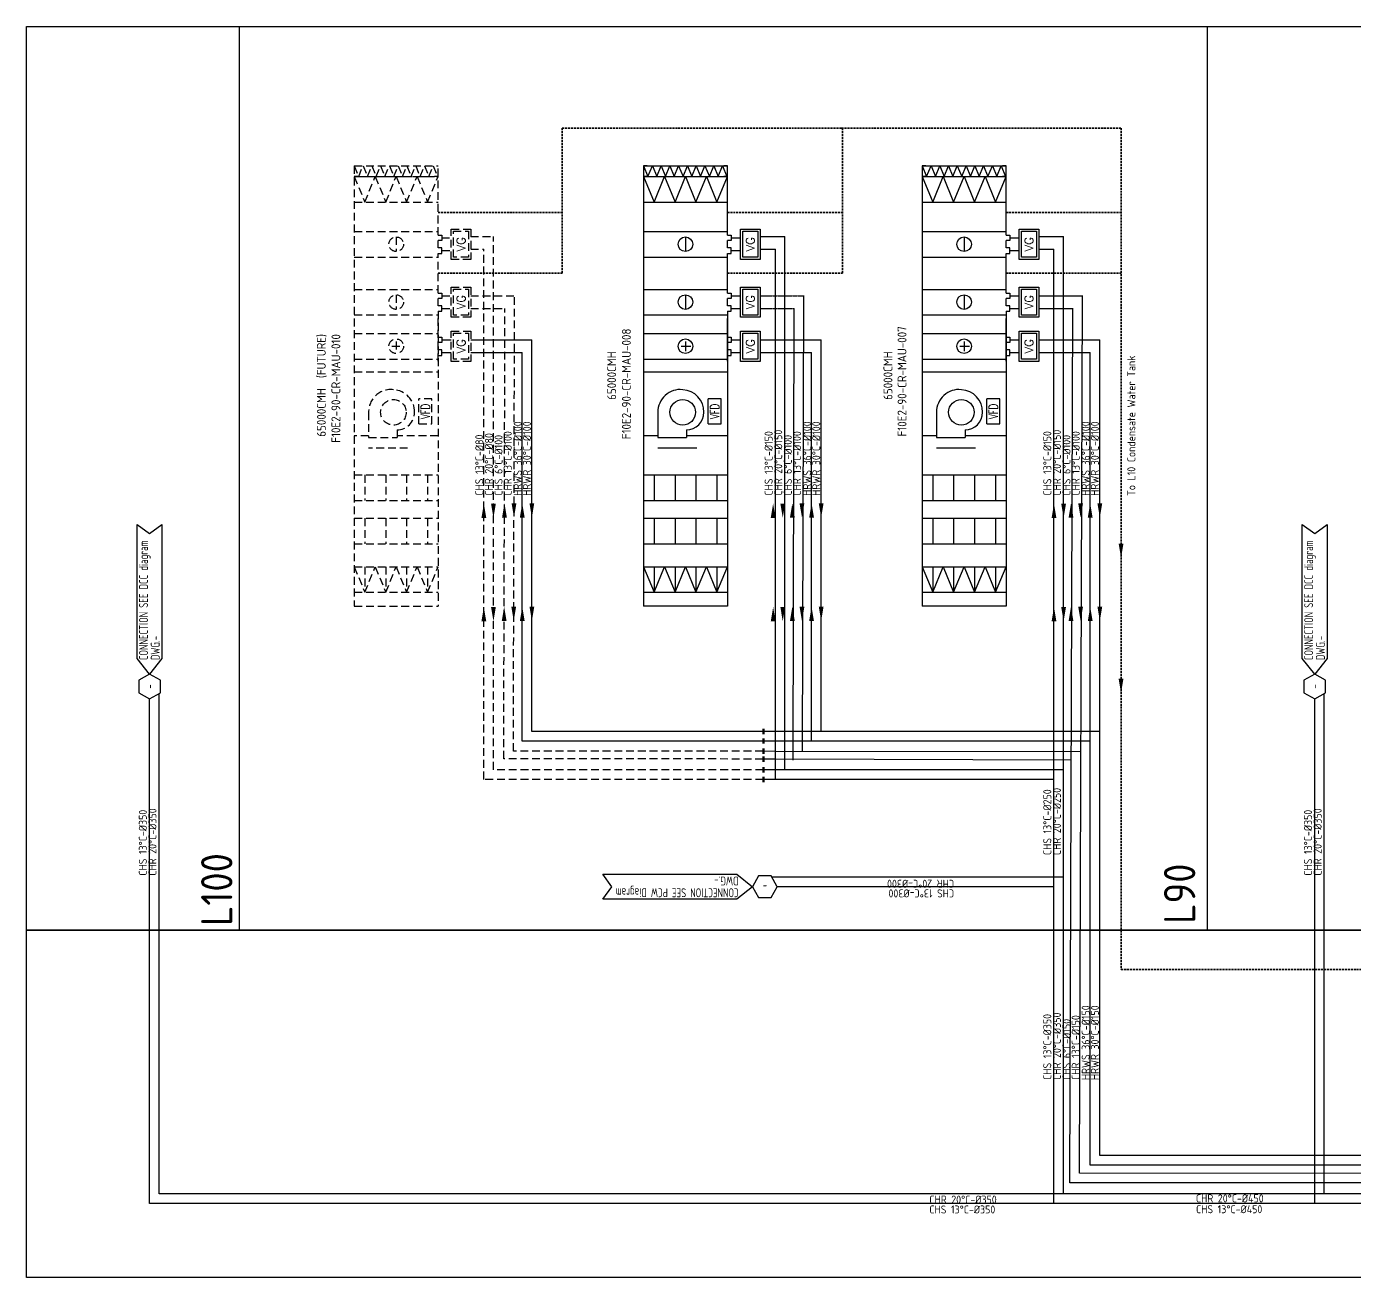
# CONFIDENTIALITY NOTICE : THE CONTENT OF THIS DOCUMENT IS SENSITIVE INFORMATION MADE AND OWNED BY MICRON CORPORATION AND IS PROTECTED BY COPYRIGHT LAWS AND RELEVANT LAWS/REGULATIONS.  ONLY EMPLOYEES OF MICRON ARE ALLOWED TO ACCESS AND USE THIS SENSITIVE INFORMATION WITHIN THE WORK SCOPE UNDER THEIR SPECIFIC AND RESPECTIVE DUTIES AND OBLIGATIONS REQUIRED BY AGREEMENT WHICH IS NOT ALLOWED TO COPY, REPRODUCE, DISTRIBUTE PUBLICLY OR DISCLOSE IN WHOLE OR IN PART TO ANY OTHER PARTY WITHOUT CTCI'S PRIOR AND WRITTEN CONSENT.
# Model space of a CAD drawing. Header units: millimetres. Extents: x -2605 to 1683, y 486 to 7557.
# Drawn here: x 276.8 to 700.8, y 722.6 to 1122.1 of the extents above; entities that cross this region are included whole.
import ezdxf
from ezdxf.enums import TextEntityAlignment as Align

# ---------------------------------------------------------------- set-up
doc = ezdxf.new("R2010")
doc.units = ezdxf.units.MM
for name, pattern in [('DASHDOT', [1, 0.5, -0.25, 0, -0.25]), ('HIDDEN', [9.525, 6.35, -3.175]), ('X-F10A-LAY-S0-00-ASITE-002$0$HIDDEN', [0.375, 0.25, -0.125])]:
    doc.linetypes.add(name, pattern=pattern)
for name, color, linetype in [('0-CHR-中溫', 30, 'Continuous'), ('0-CHR-低溫', 4, 'Continuous'), ('0-CHS-中溫', 3, 'Continuous'), ('0-CHS-低溫', 5, 'Continuous'), ('0-HWR', 6, 'Continuous'), ('0-HWS', 1, 'Continuous'), ('03', 7, 'Continuous'), ('A-DETL-01', 1, 'Continuous'), ('DETL-TXT', 4, 'Continuous'), ('M-CEQPM-MAU', 22, 'Continuous'), ('M-CPIPE-TEXT', 3, 'Continuous'), ('M-EQPM-TXT', 4, 'Continuous')]:
    doc.layers.add(name, color=color, linetype=linetype)
doc.layers.add('YCN-空调-冷凝水管', color=140, linetype='DASHDOT', lineweight=35)
doc.styles.add('AA-TXT', font='isocp.shx', dxfattribs={"bigfont": 'chineset.shx'})
doc.styles.add('HKEC', font='romans.shx', dxfattribs={"bigfont": 'china.shx'})
doc.styles.add('STDTEXT', font='simplex.shx', dxfattribs={"bigfont": 'china.shx'})

# ---------------------------------------------------------------- blocks, each defined once
blk = doc.blocks.new('A$Cc4eae78a')
at = {"layer": '03'}
for points in [[(0, 2.04), (9.44, 2.04), (9.44, -4.04), (0, -4.04)], [(0.67, 1.37), (8.76, 1.37), (8.76, -3.37), (0.67, -3.37)]]:
    blk.add_lwpolyline(points, close=True, dxfattribs=at)
at = {"layer": '03', "linetype": 'Continuous', "ltscale": 200, "style": 'HKEC'}
blk.add_text('VG', height=2.696, dxfattribs=at).set_placement((4.72, -1), align=Align.MIDDLE)

msp = doc.modelspace()

# ---------------------------------------------------------------- linework, layer by layer
at = {"layer": '0-CHR-中溫', "color": 252, "linetype": 'X-F10A-LAY-S0-00-ASITE-002$0$HIDDEN', "ltscale": 10}
for p, q in [((409.33, 1054.59), (412.31, 1054.59)), ((418.66, 1055.06), (425.89, 1055.06)), ((425.89, 884.73), (425.89, 1055.06)), ((512.04, 884.73), (425.89, 884.73))]:
    msp.add_line(p, q, dxfattribs=at)
at = {"layer": '0-CHR-中溫', "ltscale": 1000}
for p, q in [((501.71, 1054.59), (504.69, 1054.59)), ((511.04, 1055.06), (518.98, 1055.06)), ((518.98, 884.73), (518.98, 1055.06)), ((590.69, 1054.59), (593.68, 1054.59)), ((600.02, 1055.06), (607.96, 1055.06)), ((607.96, 749.31), (607.96, 1055.06)), ((319.13, 749.31), (319.13, 909.14)), ((691.22, 749.31), (691.22, 909.14)), ((515.91, 884.73), (512.35, 884.73)), ((607.96, 884.73), (515.91, 884.73)), ((607.96, 850.48), (514.77, 850.48)), ((1561.43, 749.31), (319.13, 749.31))]:
    msp.add_line(p, q, dxfattribs=at)
at = {"layer": '0-CHR-中溫'}
for points in [[(512.04, 883.88), (512.04, 885.58)], [(512.35, 883.88), (512.35, 885.58)]]:
    msp.add_lwpolyline(points, dxfattribs=at)
at = {"layer": '0-CHR-中溫', "color": 252, "linetype": 'X-F10A-LAY-S0-00-ASITE-002$0$HIDDEN', "ltscale": 10}
for points in [[(426.65, 969.77), (425.89, 965.17), (425.12, 969.77)], [(426.65, 936.74), (425.89, 932.14), (425.12, 936.74)]]:
    msp.add_solid(points, dxfattribs=at)
at = {"layer": '0-CHR-中溫', "ltscale": 1000}
for points in [[(519.04, 969.77), (518.27, 965.17), (517.51, 969.77)], [(608.73, 969.77), (607.96, 965.17), (607.19, 969.77)], [(519.04, 936.74), (518.27, 932.14), (517.51, 936.74)], [(608.73, 936.74), (607.96, 932.14), (607.19, 936.74)]]:
    msp.add_solid(points, dxfattribs=at)
at = {"layer": '0-CHR-低溫', "color": 252, "linetype": 'X-F10A-LAY-S0-00-ASITE-002$0$HIDDEN', "ltscale": 10}
for p, q in [((409.44, 1036.11), (412.42, 1036.11)), ((418.66, 1036.13), (432.73, 1036.13)), ((432.25, 890.72), (432.64, 1036.13)), ((512, 890.64), (432.25, 890.72))]:
    msp.add_line(p, q, dxfattribs=at)
at = {"layer": '0-CHR-低溫', "ltscale": 1000}
for p, q in [((501.82, 1036.11), (504.8, 1036.11)), ((524.63, 890.62), (525.03, 1036.13)), ((590.81, 1036.11), (593.79, 1036.11)), ((600.02, 1036.13), (614.1, 1036.13)), ((613.08, 755.87), (614.01, 1036.13)), ((515.91, 890.63), (512.3, 890.64)), ((613.54, 890.45), (515.91, 890.63)), ((1566.54, 755.5), (613.08, 755.87))]:
    msp.add_line(p, q, dxfattribs=at)
at = {"layer": '0-CHR-低溫', "linetype": 'HIDDEN', "ltscale": 0.01}
msp.add_line((511.04, 1036.13), (525.11, 1036.13), dxfattribs=at)
at = {"layer": '0-CHR-低溫'}
for points in [[(512, 889.79), (512, 891.49)], [(512.3, 889.79), (512.3, 891.49)]]:
    msp.add_lwpolyline(points, dxfattribs=at)
at = {"layer": '0-CHR-低溫', "color": 252, "linetype": 'X-F10A-LAY-S0-00-ASITE-002$0$HIDDEN', "ltscale": 10}
for points in [[(433.22, 969.87), (432.45, 965.27), (431.68, 969.87)], [(433.13, 936.84), (432.36, 932.24), (431.59, 936.84)]]:
    msp.add_solid(points, dxfattribs=at)
at = {"layer": '0-CHR-低溫', "ltscale": 1000}
for points in [[(525.18, 969.87), (524.41, 965.27), (523.64, 969.87)], [(614.16, 969.87), (613.39, 965.27), (612.63, 969.87)], [(525.18, 936.84), (524.41, 932.24), (523.64, 936.84)], [(614.16, 936.84), (613.39, 932.24), (612.63, 936.84)]]:
    msp.add_solid(points, dxfattribs=at)
at = {"layer": '0-CHS-中溫', "color": 252, "linetype": 'X-F10A-LAY-S0-00-ASITE-002$0$HIDDEN', "ltscale": 10}
for p, q in [((409.44, 1050.52), (412.43, 1050.52)), ((418.66, 1050.97), (422.82, 1050.97)), ((422.82, 881.66), (422.82, 1050.97)), ((512.04, 881.66), (422.82, 881.66))]:
    msp.add_line(p, q, dxfattribs=at)
at = {"layer": '0-CHS-中溫', "ltscale": 1000}
for p, q in [((501.82, 1050.52), (504.81, 1050.52)), ((511.04, 1050.97), (515.91, 1050.97)), ((515.91, 881.66), (515.91, 1050.97)), ((590.81, 1050.52), (593.79, 1050.52)), ((600.02, 1050.97), (604.89, 1050.97)), ((604.89, 746.24), (604.89, 1050.97)), ((316.07, 746.24), (316.07, 907.36)), ((688.15, 746.24), (688.15, 907.36)), ((515.91, 881.66), (512.35, 881.66)), ((604.89, 881.66), (515.91, 881.66)), ((604.89, 847.41), (516.54, 847.41)), ((1558.36, 746.24), (316.07, 746.24))]:
    msp.add_line(p, q, dxfattribs=at)
at = {"layer": '0-CHS-中溫'}
for points in [[(512.04, 880.81), (512.04, 882.51)], [(512.35, 880.81), (512.35, 882.51)]]:
    msp.add_lwpolyline(points, dxfattribs=at)
at = {"layer": '0-CHS-中溫', "color": 252, "linetype": 'X-F10A-LAY-S0-00-ASITE-002$0$HIDDEN', "ltscale": 10}
for points in [[(423.59, 965.17), (422.82, 969.77), (422.05, 965.17)], [(423.59, 932.14), (422.82, 936.74), (422.05, 932.14)]]:
    msp.add_solid(points, dxfattribs=at)
at = {"layer": '0-CHS-中溫', "ltscale": 1000}
for points in [[(515.97, 965.17), (515.21, 969.77), (514.44, 965.17)], [(605.66, 965.17), (604.89, 969.77), (604.13, 965.17)], [(515.97, 932.14), (515.21, 936.74), (514.44, 932.14)], [(605.66, 932.14), (604.89, 936.74), (604.13, 932.14)]]:
    msp.add_solid(points, dxfattribs=at)
at = {"layer": '0-CHS-低溫', "color": 252, "linetype": 'X-F10A-LAY-S0-00-ASITE-002$0$HIDDEN', "ltscale": 10}
for p, q in [((409.44, 1032.04), (412.43, 1032.04)), ((418.66, 1032.04), (429.66, 1032.04)), ((429.17, 888.25), (429.57, 1032.04)), ((512, 888.17), (429.17, 888.25))]:
    msp.add_line(p, q, dxfattribs=at)
at = {"layer": '0-CHS-低溫', "ltscale": 1000}
for p, q in [((501.82, 1032.04), (504.81, 1032.04)), ((521.56, 887.83), (521.96, 1032.04)), ((590.81, 1032.04), (593.79, 1032.04)), ((600.02, 1032.04), (611.03, 1032.04)), ((609.99, 752.82), (610.94, 1032.04)), ((515.91, 888.16), (512.3, 888.17)), ((610.47, 887.82), (515.91, 888.16)), ((1563.46, 752.44), (609.99, 752.82))]:
    msp.add_line(p, q, dxfattribs=at)
at = {"layer": '0-CHS-低溫', "linetype": 'HIDDEN', "ltscale": 0.01}
msp.add_line((511.04, 1032.04), (522.04, 1032.04), dxfattribs=at)
at = {"layer": '0-CHS-低溫'}
for points in [[(512, 887.32), (512, 889.02)], [(512.3, 887.32), (512.3, 889.02)]]:
    msp.add_lwpolyline(points, dxfattribs=at)
at = {"layer": '0-CHS-低溫', "color": 252, "linetype": 'X-F10A-LAY-S0-00-ASITE-002$0$HIDDEN', "ltscale": 10}
for points in [[(430.17, 965.27), (429.4, 969.87), (428.63, 965.27)], [(430.08, 932.24), (429.31, 936.84), (428.54, 932.24)]]:
    msp.add_solid(points, dxfattribs=at)
at = {"layer": '0-CHS-低溫', "ltscale": 1000}
for points in [[(522.11, 965.27), (521.34, 969.87), (520.57, 965.27)], [(611.09, 965.27), (610.33, 969.87), (609.56, 965.27)], [(522.11, 932.24), (521.34, 936.84), (520.57, 932.24)], [(611.09, 932.24), (610.33, 936.84), (609.56, 932.24)]]:
    msp.add_solid(points, dxfattribs=at)
at = {"layer": '0-HWR', "color": 252, "ltscale": 10}
for p, q in [((409.44, 1022.03), (412.42, 1022.03)), ((418.65, 1022.04), (438.16, 1022.04)), ((438.16, 897), (438.16, 1022.04)), ((425.89, 897), (425.85, 897)), ((512.04, 897), (438.16, 897))]:
    msp.add_line(p, q, dxfattribs=at)
at = {"layer": '0-HWR', "ltscale": 1000}
for p, q in [((501.83, 1022.03), (504.81, 1022.03)), ((530.54, 897), (530.54, 1022.04)), ((590.81, 1022.03), (593.79, 1022.03)), ((619.53, 761.58), (619.53, 1022.04)), ((515.91, 897), (512.35, 897)), ((619.53, 897), (515.91, 897)), ((1572.99, 761.58), (619.53, 761.58))]:
    msp.add_line(p, q, dxfattribs=at)
at = {"layer": '0-HWR', "ltscale": 0.05}
for p, q in [((511.04, 1022.04), (530.54, 1022.04)), ((600.02, 1022.04), (619.53, 1022.04))]:
    msp.add_line(p, q, dxfattribs=at)
at = {"layer": '0-HWR'}
for points in [[(512.04, 896.15), (512.04, 897.85)], [(512.35, 896.15), (512.35, 897.85)]]:
    msp.add_lwpolyline(points, dxfattribs=at)
at = {"layer": '0-HWR', "color": 252, "linetype": 'X-F10A-LAY-S0-00-ASITE-002$0$HIDDEN', "ltscale": 10}
for points in [[(438.92, 969.87), (438.16, 965.27), (437.39, 969.87)], [(438.92, 936.84), (438.16, 932.24), (437.39, 936.84)]]:
    msp.add_solid(points, dxfattribs=at)
at = {"layer": '0-HWR', "ltscale": 1000}
for points in [[(531.31, 969.87), (530.54, 965.27), (529.78, 969.87)], [(620.3, 969.87), (619.53, 965.27), (618.76, 969.87)], [(531.31, 936.84), (530.54, 932.24), (529.78, 936.84)], [(620.3, 936.84), (619.53, 932.24), (618.76, 936.84)]]:
    msp.add_solid(points, dxfattribs=at)
at = {"layer": '0-HWS', "color": 252, "ltscale": 10}
for p, q in [((409.43, 1017.95), (412.42, 1017.95)), ((418.65, 1017.95), (435.09, 1017.95)), ((435.09, 893.93), (435.09, 1017.95)), ((422.82, 893.93), (422.78, 893.93)), ((512.04, 893.93), (435.09, 893.93))]:
    msp.add_line(p, q, dxfattribs=at)
at = {"layer": '0-HWS', "ltscale": 1000}
for p, q in [((501.82, 1017.95), (504.81, 1017.95)), ((527.48, 893.93), (527.48, 1017.95)), ((590.81, 1017.95), (593.79, 1017.95)), ((616.46, 758.51), (616.46, 1017.95)), ((515.91, 893.93), (512.35, 893.93)), ((616.46, 893.93), (515.91, 893.93)), ((1569.93, 758.51), (616.46, 758.51))]:
    msp.add_line(p, q, dxfattribs=at)
at = {"layer": '0-HWS', "ltscale": 0.05}
for p, q in [((511.04, 1017.95), (527.48, 1017.95)), ((600.02, 1017.95), (616.46, 1017.95))]:
    msp.add_line(p, q, dxfattribs=at)
at = {"layer": '0-HWS'}
for points in [[(512.04, 893.08), (512.04, 894.78)], [(512.35, 893.08), (512.35, 894.78)]]:
    msp.add_lwpolyline(points, dxfattribs=at)
at = {"layer": '0-HWS', "color": 252, "linetype": 'X-F10A-LAY-S0-00-ASITE-002$0$HIDDEN', "ltscale": 10}
for points in [[(435.86, 965.27), (435.09, 969.87), (434.32, 965.27)], [(435.86, 932.24), (435.09, 936.84), (434.32, 932.24)]]:
    msp.add_solid(points, dxfattribs=at)
at = {"layer": '0-HWS', "ltscale": 1000}
for points in [[(528.24, 965.27), (527.48, 969.87), (526.71, 965.27)], [(617.23, 965.27), (616.46, 969.87), (615.69, 965.27)], [(528.24, 932.24), (527.48, 936.84), (526.71, 932.24)], [(617.23, 932.24), (616.46, 936.84), (615.69, 932.24)]]:
    msp.add_solid(points, dxfattribs=at)
at = {"layer": '03', "color": 252, "linetype": 'X-F10A-LAY-S0-00-ASITE-002$0$HIDDEN', "ltscale": 10}
for points in [[(412.43, 1047.74), (412.43, 1057.39), (418.66, 1057.39), (418.66, 1047.74)], [(413.12, 1048.43), (413.12, 1056.7), (417.97, 1056.7), (417.97, 1048.43)], [(412.43, 1029.26), (412.43, 1038.9), (418.66, 1038.9), (418.66, 1029.26)], [(413.12, 1029.95), (413.12, 1038.22), (417.97, 1038.22), (417.97, 1029.95)], [(412.42, 1015.17), (412.42, 1024.82), (418.65, 1024.82), (418.65, 1015.17)], [(413.11, 1015.86), (413.11, 1024.13), (417.96, 1024.13), (417.96, 1015.86)]]:
    msp.add_lwpolyline(points, close=True, dxfattribs=at)
at = {"layer": 'A-DETL-01', "color": 252}
for points in [[(276.79, 833.47), (276.79, 1122.09), (1073.9, 1122.09), (1073.9, 833.47)], [(276.79, 833.47), (1683.27, 833.47), (1683.27, 722.62), (276.79, 722.62)]]:
    msp.add_lwpolyline(points, close=True, dxfattribs=at)
at = {"layer": 'M-CEQPM-MAU', "color": 252, "linetype": 'X-F10A-LAY-S0-00-ASITE-002$0$HIDDEN', "ltscale": 10}
for p, q in [((381.45, 1077.6), (381.45, 937.03)), ((381.45, 1077.6), (382.85, 1074.19)), ((381.45, 1077.6), (408.21, 1077.6)), ((382.85, 1074.19), (384.25, 1077.6)), ((384.25, 1077.6), (385.65, 1074.19)), ((385.65, 1074.19), (387.05, 1077.6)), ((387.05, 1077.6), (388.45, 1074.19)), ((388.45, 1074.19), (389.85, 1077.6)), ((389.85, 1077.6), (391.25, 1074.19)), ((391.25, 1074.19), (392.65, 1077.6)), ((392.65, 1077.6), (394.05, 1074.19)), ((394.05, 1074.19), (395.45, 1077.6)), ((395.45, 1077.6), (396.85, 1074.19)), ((396.85, 1074.19), (398.25, 1077.6)), ((398.25, 1077.6), (399.65, 1074.19)), ((399.65, 1074.19), (401.05, 1077.6)), ((401.05, 1077.6), (402.45, 1074.19)), ((402.45, 1074.19), (403.85, 1077.6)), ((403.85, 1077.6), (405.25, 1074.19)), ((405.25, 1074.19), (406.65, 1077.6)), ((406.65, 1077.6), (408.05, 1074.19)), ((408.21, 1055.47), (408.21, 1077.6)), ((381.45, 1074.19), (384.8, 1066.05)), ((382.59, 1074.19), (381.45, 1074.19)), ((381.45, 1074.19), (408.21, 1074.19)), ((382.59, 1074.19), (407.07, 1074.19)), ((384.8, 1066.05), (388.14, 1074.19)), ((388.14, 1074.19), (391.48, 1066.05)), ((391.48, 1066.05), (394.83, 1074.19)), ((394.83, 1074.19), (398.17, 1066.05)), ((398.17, 1066.05), (401.52, 1074.19)), ((401.52, 1074.19), (404.86, 1066.05)), ((404.86, 1066.05), (408.21, 1074.19)), ((408.21, 1074.19), (407.07, 1074.19)), ((408.05, 1074.19), (408.21, 1074.58)), ((381.45, 1066.05), (408.21, 1066.05)), ((381.45, 1056.63), (408.21, 1056.63)), ((394.83, 1054.89), (394.83, 1050.23)), ((408.21, 1055.47), (409.44, 1055.47)), ((408.21, 1051.4), (408.21, 1053.72)), ((409.44, 1053.72), (408.21, 1053.72)), ((409.44, 1055.47), (409.44, 1053.72)), ((381.45, 1048.49), (408.21, 1048.49)), ((409.44, 1051.4), (408.21, 1051.4)), ((408.21, 1049.65), (409.44, 1049.65)), ((408.21, 1036.98), (408.21, 1049.65)), ((409.44, 1049.65), (409.44, 1051.4)), ((381.45, 1038.15), (408.21, 1038.15)), ((394.83, 1036.4), (394.83, 1031.75)), ((408.21, 1036.98), (409.44, 1036.98)), ((408.21, 1032.91), (408.21, 1035.24)), ((409.44, 1035.24), (408.21, 1035.24)), ((409.44, 1036.98), (409.44, 1035.24)), ((409.44, 1032.91), (408.21, 1032.91)), ((408.21, 1031.17), (408.21, 937.03)), ((408.21, 1031.17), (409.44, 1031.17)), ((409.44, 1031.17), (409.44, 1032.91)), ((381.45, 1030), (408.21, 1030)), ((408.21, 1015.23), (408.21, 1028.87)), ((381.45, 1024.06), (408.21, 1024.06)), ((408.21, 1022.9), (409.44, 1022.9)), ((409.44, 1022.9), (409.44, 1021.15)), ((394.83, 1021.49), (394.83, 1018.46)), ((408.21, 1018.83), (408.21, 1021.15)), ((409.44, 1021.15), (408.21, 1021.15)), ((409.44, 1018.83), (408.21, 1018.83)), ((409.44, 1017.08), (409.44, 1018.83)), ((381.45, 1015.92), (408.21, 1015.92)), ((408.21, 1017.08), (409.44, 1017.08)), ((381.45, 1011.83), (408.21, 1011.83)), ((402.11, 995.2), (402.11, 1003.16)), ((406.21, 1003.16), (402.11, 1003.16)), ((406.21, 995.2), (406.21, 1003.16)), ((386.03, 998.9), (386.03, 990.83)), ((395.12, 993.31), (395.12, 990.83)), ((402.11, 995.2), (406.21, 995.2)), ((386.03, 991.38), (381.45, 991.38)), ((386.03, 990.83), (395.12, 990.83)), ((408.21, 991.38), (395.12, 991.38)), ((398.47, 987.4), (386.03, 987.4)), ((381.45, 978.9), (408.21, 978.9)), ((384.8, 978.9), (384.8, 970.75)), ((391.48, 978.9), (391.48, 970.75)), ((398.17, 978.9), (398.17, 970.75)), ((404.86, 978.9), (404.86, 970.75)), ((381.45, 970.75), (408.21, 970.75)), ((381.45, 965.06), (408.21, 965.06)), ((384.8, 965.06), (384.8, 956.92)), ((391.48, 965.06), (391.48, 956.92)), ((398.17, 965.06), (398.17, 956.92)), ((404.86, 965.06), (404.86, 956.92)), ((381.45, 956.92), (408.21, 956.92)), ((381.45, 949.56), (408.21, 949.56)), ((381.45, 949.56), (384.8, 941.41)), ((384.8, 941.41), (388.14, 949.56)), ((384.8, 949.56), (384.8, 941.41)), ((388.14, 949.56), (391.48, 941.41)), ((391.48, 941.41), (394.83, 949.56)), ((391.48, 949.56), (391.48, 941.41)), ((394.83, 949.56), (398.17, 941.41)), ((398.17, 949.56), (398.17, 941.41)), ((398.17, 941.41), (401.52, 949.56)), ((401.52, 949.56), (404.86, 941.41)), ((404.86, 941.41), (408.21, 949.56)), ((404.86, 949.56), (404.86, 941.41)), ((381.45, 941.41), (408.21, 941.41)), ((381.45, 937.03), (408.21, 937.03))]:
    msp.add_line(p, q, dxfattribs=at)
at = {"layer": 'M-CEQPM-MAU', "ltscale": 0.1}
for p, q in [((473.83, 1077.6), (500.59, 1077.6)), ((473.83, 1077.6), (473.83, 937.03)), ((474.97, 1077.6), (473.83, 1077.6)), ((473.83, 1077.6), (500.59, 1077.6)), ((473.83, 1077.6), (475.23, 1074.19)), ((474.97, 1077.6), (499.45, 1077.6)), ((475.23, 1074.19), (476.63, 1077.6)), ((476.63, 1077.6), (478.03, 1074.19)), ((478.03, 1074.19), (479.43, 1077.6)), ((479.43, 1077.6), (480.83, 1074.19)), ((480.83, 1074.19), (482.23, 1077.6)), ((482.23, 1077.6), (483.63, 1074.19)), ((483.63, 1074.19), (485.03, 1077.6)), ((485.03, 1077.6), (486.43, 1074.19)), ((486.43, 1074.19), (487.83, 1077.6)), ((487.83, 1077.6), (489.23, 1074.19)), ((489.23, 1074.19), (490.63, 1077.6)), ((490.63, 1077.6), (492.03, 1074.19)), ((492.03, 1074.19), (493.43, 1077.6)), ((493.43, 1077.6), (494.83, 1074.19)), ((494.83, 1074.19), (496.23, 1077.6)), ((496.23, 1077.6), (497.63, 1074.19)), ((497.63, 1074.19), (499.03, 1077.6)), ((499.03, 1077.6), (500.43, 1074.19)), ((500.59, 1077.6), (499.45, 1077.6)), ((500.59, 1055.47), (500.59, 1077.6)), ((562.82, 1077.6), (589.57, 1077.6)), ((562.82, 1077.6), (562.82, 937.03)), ((563.95, 1077.6), (562.82, 1077.6)), ((562.82, 1077.6), (589.57, 1077.6)), ((562.82, 1077.6), (564.22, 1074.19)), ((563.95, 1077.6), (588.44, 1077.6)), ((564.22, 1074.19), (565.62, 1077.6)), ((565.62, 1077.6), (567.02, 1074.19)), ((567.02, 1074.19), (568.42, 1077.6)), ((568.42, 1077.6), (569.82, 1074.19)), ((569.82, 1074.19), (571.21, 1077.6)), ((571.21, 1077.6), (572.61, 1074.19)), ((572.61, 1074.19), (574.01, 1077.6)), ((574.01, 1077.6), (575.41, 1074.19)), ((575.41, 1074.19), (576.81, 1077.6)), ((576.81, 1077.6), (578.21, 1074.19)), ((578.21, 1074.19), (579.61, 1077.6)), ((579.61, 1077.6), (581.01, 1074.19)), ((581.01, 1074.19), (582.41, 1077.6)), ((582.41, 1077.6), (583.81, 1074.19)), ((583.81, 1074.19), (585.21, 1077.6)), ((585.21, 1077.6), (586.61, 1074.19)), ((586.61, 1074.19), (588.01, 1077.6)), ((588.01, 1077.6), (589.41, 1074.19)), ((589.57, 1077.6), (588.44, 1077.6)), ((589.57, 1055.47), (589.57, 1077.6)), ((473.83, 1074.19), (477.18, 1066.05)), ((474.97, 1074.19), (473.83, 1074.19)), ((473.83, 1074.19), (500.59, 1074.19)), ((474.97, 1074.19), (499.45, 1074.19)), ((477.18, 1066.05), (480.52, 1074.19)), ((480.52, 1074.19), (483.87, 1066.05)), ((483.87, 1066.05), (487.21, 1074.19)), ((487.21, 1074.19), (490.55, 1066.05)), ((490.55, 1066.05), (493.9, 1074.19)), ((493.9, 1074.19), (497.24, 1066.05)), ((497.24, 1066.05), (500.59, 1074.19)), ((500.59, 1074.19), (499.45, 1074.19)), ((500.43, 1074.19), (500.59, 1074.58)), ((562.82, 1074.19), (566.16, 1066.05)), ((563.95, 1074.19), (562.82, 1074.19)), ((562.82, 1074.19), (589.57, 1074.19)), ((563.95, 1074.19), (588.44, 1074.19)), ((566.16, 1066.05), (569.51, 1074.19)), ((569.51, 1074.19), (572.85, 1066.05)), ((572.85, 1066.05), (576.19, 1074.19)), ((576.19, 1074.19), (579.54, 1066.05)), ((579.54, 1066.05), (582.88, 1074.19)), ((582.88, 1074.19), (586.23, 1066.05)), ((586.23, 1066.05), (589.57, 1074.19)), ((589.57, 1074.19), (588.44, 1074.19)), ((589.41, 1074.19), (589.57, 1074.58)), ((473.83, 1066.05), (500.59, 1066.05)), ((562.82, 1066.05), (589.57, 1066.05)), ((473.83, 1056.63), (500.59, 1056.63)), ((562.82, 1056.63), (589.57, 1056.63)), ((487.21, 1054.89), (487.21, 1050.23)), ((500.59, 1055.47), (501.82, 1055.47)), ((500.59, 1051.4), (500.59, 1053.72)), ((501.82, 1053.72), (500.59, 1053.72)), ((501.82, 1055.47), (501.82, 1053.72)), ((576.19, 1054.89), (576.19, 1050.23)), ((589.57, 1055.47), (590.81, 1055.47)), ((589.57, 1051.4), (589.57, 1053.72)), ((590.81, 1053.72), (589.57, 1053.72)), ((590.81, 1055.47), (590.81, 1053.72)), ((473.83, 1048.49), (500.59, 1048.49)), ((501.82, 1051.4), (500.59, 1051.4)), ((500.59, 1049.65), (501.82, 1049.65)), ((500.59, 1036.98), (500.59, 1049.65)), ((501.82, 1049.65), (501.82, 1051.4)), ((562.82, 1048.49), (589.57, 1048.49)), ((590.81, 1051.4), (589.57, 1051.4)), ((589.57, 1049.65), (590.81, 1049.65)), ((589.57, 1036.98), (589.57, 1049.65)), ((590.81, 1049.65), (590.81, 1051.4)), ((473.83, 1038.15), (500.59, 1038.15)), ((487.21, 1036.4), (487.21, 1031.75)), ((500.59, 1036.98), (501.82, 1036.98)), ((500.59, 1032.91), (500.59, 1035.24)), ((501.82, 1035.24), (500.59, 1035.24)), ((501.82, 1036.98), (501.82, 1035.24)), ((562.82, 1038.15), (589.57, 1038.15)), ((576.19, 1036.4), (576.19, 1031.75)), ((589.57, 1036.98), (590.81, 1036.98)), ((589.57, 1032.91), (589.57, 1035.24)), ((590.81, 1035.24), (589.57, 1035.24)), ((590.81, 1036.98), (590.81, 1035.24)), ((501.82, 1032.91), (500.59, 1032.91)), ((500.59, 1031.17), (500.59, 937.03)), ((500.59, 1031.17), (501.82, 1031.17)), ((501.82, 1031.17), (501.82, 1032.91)), ((590.81, 1032.91), (589.57, 1032.91)), ((589.57, 1031.17), (589.57, 937.03)), ((589.57, 1031.17), (590.81, 1031.17)), ((590.81, 1031.17), (590.81, 1032.91)), ((473.83, 1030), (500.59, 1030)), ((500.59, 1015.23), (500.59, 1028.87)), ((562.82, 1030), (589.57, 1030)), ((589.57, 1015.23), (589.57, 1028.87)), ((473.83, 1024.06), (500.59, 1024.06)), ((500.59, 1022.9), (501.82, 1022.9)), ((501.82, 1022.9), (501.82, 1021.15)), ((562.82, 1024.06), (589.57, 1024.06)), ((589.57, 1022.9), (590.81, 1022.9)), ((590.81, 1022.9), (590.81, 1021.15)), ((487.21, 1021.49), (487.21, 1018.46)), ((500.59, 1018.83), (500.59, 1021.15)), ((501.82, 1021.15), (500.59, 1021.15)), ((501.82, 1018.83), (500.59, 1018.83)), ((501.82, 1017.08), (501.82, 1018.83)), ((576.19, 1021.49), (576.19, 1018.46)), ((589.57, 1018.83), (589.57, 1021.15)), ((590.81, 1021.15), (589.57, 1021.15)), ((590.81, 1018.83), (589.57, 1018.83)), ((590.81, 1017.08), (590.81, 1018.83)), ((473.83, 1015.92), (500.59, 1015.92)), ((500.59, 1017.08), (501.82, 1017.08)), ((562.82, 1015.92), (589.57, 1015.92)), ((589.57, 1017.08), (590.81, 1017.08)), ((473.83, 1011.83), (500.59, 1011.83)), ((562.82, 1011.83), (589.57, 1011.83)), ((494.49, 995.2), (494.49, 1003.16)), ((498.59, 1003.16), (494.49, 1003.16)), ((498.59, 995.2), (498.59, 1003.16)), ((583.47, 995.2), (583.47, 1003.16)), ((587.58, 1003.16), (583.47, 1003.16)), ((587.58, 995.2), (587.58, 1003.16)), ((478.41, 998.9), (478.41, 990.83)), ((567.39, 998.9), (567.39, 990.83)), ((487.5, 993.31), (487.5, 990.83)), ((494.49, 995.2), (498.59, 995.2)), ((576.48, 993.31), (576.48, 990.83)), ((583.47, 995.2), (587.58, 995.2)), ((478.41, 991.38), (473.83, 991.38)), ((478.41, 990.83), (487.5, 990.83)), ((500.59, 991.38), (487.5, 991.38)), ((567.39, 991.38), (562.82, 991.38)), ((567.39, 990.83), (576.48, 990.83)), ((589.57, 991.38), (576.48, 991.38)), ((490.85, 987.4), (478.41, 987.4)), ((579.84, 987.4), (567.39, 987.4)), ((473.83, 978.9), (500.59, 978.9)), ((477.18, 978.9), (477.18, 970.75)), ((483.87, 978.9), (483.87, 970.75)), ((490.55, 978.9), (490.55, 970.75)), ((497.24, 978.9), (497.24, 970.75)), ((562.82, 978.9), (589.57, 978.9)), ((566.16, 978.9), (566.16, 970.75)), ((572.85, 978.9), (572.85, 970.75)), ((579.54, 978.9), (579.54, 970.75)), ((586.23, 978.9), (586.23, 970.75)), ((473.83, 970.75), (500.59, 970.75)), ((562.82, 970.75), (589.57, 970.75)), ((473.83, 965.06), (500.59, 965.06)), ((477.18, 965.06), (477.18, 956.92)), ((483.87, 965.06), (483.87, 956.92)), ((490.55, 965.06), (490.55, 956.92)), ((497.24, 965.06), (497.24, 956.92)), ((562.82, 965.06), (589.57, 965.06)), ((566.16, 965.06), (566.16, 956.92)), ((572.85, 965.06), (572.85, 956.92)), ((579.54, 965.06), (579.54, 956.92)), ((586.23, 965.06), (586.23, 956.92)), ((473.83, 956.92), (500.59, 956.92)), ((562.82, 956.92), (589.57, 956.92)), ((473.83, 949.56), (500.59, 949.56)), ((473.83, 949.56), (477.18, 941.41)), ((477.18, 941.41), (480.52, 949.56)), ((477.18, 949.56), (477.18, 941.41)), ((480.52, 949.56), (483.87, 941.41)), ((483.87, 941.41), (487.21, 949.56)), ((483.87, 949.56), (483.87, 941.41)), ((487.21, 949.56), (490.55, 941.41)), ((490.55, 949.56), (490.55, 941.41)), ((490.55, 941.41), (493.9, 949.56)), ((493.9, 949.56), (497.24, 941.41)), ((497.24, 941.41), (500.59, 949.56)), ((497.24, 949.56), (497.24, 941.41)), ((562.82, 949.56), (589.57, 949.56)), ((562.82, 949.56), (566.16, 941.41)), ((566.16, 941.41), (569.51, 949.56)), ((566.16, 949.56), (566.16, 941.41)), ((569.51, 949.56), (572.85, 941.41)), ((572.85, 941.41), (576.19, 949.56)), ((572.85, 949.56), (572.85, 941.41)), ((576.19, 949.56), (579.54, 941.41)), ((579.54, 949.56), (579.54, 941.41)), ((579.54, 941.41), (582.88, 949.56)), ((582.88, 949.56), (586.23, 941.41)), ((586.23, 941.41), (589.57, 949.56)), ((586.23, 949.56), (586.23, 941.41)), ((473.83, 941.41), (500.59, 941.41)), ((562.82, 941.41), (589.57, 941.41)), ((500.59, 937.03), (473.83, 937.03)), ((589.57, 937.03), (562.82, 937.03))]:
    msp.add_line(p, q, dxfattribs=at)
at = {"layer": 'M-CEQPM-MAU', "color": 252}
for points in [[(344.84, 833.47), (344.84, 1122.09)], [(653.88, 833.47), (653.88, 1122.09)]]:
    msp.add_lwpolyline(points, dxfattribs=at)
at = {"layer": 'M-CEQPM-MAU', "color": 252, "linetype": 'X-F10A-LAY-S0-00-ASITE-002$0$HIDDEN', "ltscale": 10}
msp.add_lwpolyline([(393.45, 1019.99), (396.49, 1019.99)], dxfattribs=at)
at = {"layer": 'M-CEQPM-MAU'}
msp.add_lwpolyline([(485.83, 1019.99), (488.87, 1019.99)], dxfattribs=at)
at = {"layer": 'M-CEQPM-MAU', "ltscale": 0.1}
msp.add_lwpolyline([(574.81, 1019.99), (577.86, 1019.99)], dxfattribs=at)
at = {"layer": 'M-CEQPM-MAU', "color": 252, "linetype": 'X-F10A-LAY-S0-00-ASITE-002$0$HIDDEN', "ltscale": 10}
for centre, radius in [((394.83, 1052.56), 2.33), ((394.83, 1034.08), 2.33), ((394.83, 1019.99), 2.33), ((393.95, 998.9), 4.08)]:
    msp.add_circle(centre, radius, dxfattribs=at)
at = {"layer": 'M-CEQPM-MAU', "ltscale": 0.1}
for centre, radius in [((487.21, 1052.56), 2.33), ((576.19, 1052.56), 2.33), ((487.21, 1034.08), 2.33), ((576.19, 1034.08), 2.33), ((487.21, 1019.99), 2.33), ((576.19, 1019.99), 2.33), ((486.33, 998.9), 4.08), ((575.32, 998.9), 4.08)]:
    msp.add_circle(centre, radius, dxfattribs=at)
at = {"layer": 'M-CEQPM-MAU', "color": 252, "linetype": 'X-F10A-LAY-S0-00-ASITE-002$0$HIDDEN', "ltscale": 10}
for centre, radius, start, end in [((393.17, 999.02), 7.15, 83.7563, 180.9586), ((393.59, 999.01), 7.12, 359.0709, 87.1108), ((395.12, 998.9), 5.59, 270, 0)]:
    msp.add_arc(centre, radius, start, end, dxfattribs=at)
at = {"layer": 'M-CEQPM-MAU', "ltscale": 0.1}
for centre, radius, start, end in [((485.55, 999.02), 7.15, 83.7563, 180.9586), ((485.97, 999.01), 7.12, 359.0709, 87.1108), ((574.54, 999.02), 7.15, 83.7563, 180.9586), ((574.96, 999.01), 7.12, 359.0709, 87.1108), ((487.5, 998.9), 5.59, 270, 0), ((576.48, 998.9), 5.59, 270, 0)]:
    msp.add_arc(centre, radius, start, end, dxfattribs=at)
at = {"layer": 'M-CPIPE-TEXT', "color": 4}
for points in [[(316.07, 915.32), (312.09, 920.25), (312.09, 963.05), (316.07, 960.21), (320.04, 963.05), (320.04, 920.25), (316.07, 915.32)], [(688.15, 915.32), (684.18, 920.25), (684.18, 963.05), (688.15, 960.21), (692.13, 963.05), (692.13, 920.25), (688.15, 915.32)], [(508.58, 847.41), (503.65, 843.44), (460.85, 843.44), (463.69, 847.41), (460.85, 851.39), (503.65, 851.39), (508.58, 847.41)]]:
    msp.add_lwpolyline(points, dxfattribs=at)
for points in [[(316.07, 907.36), (319.51, 909.35), (319.51, 913.33), (316.07, 915.32), (312.62, 913.33), (312.62, 909.35)], [(688.15, 907.36), (691.6, 909.35), (691.6, 913.33), (688.15, 915.32), (684.71, 913.33), (684.71, 909.35)], [(516.54, 847.41), (514.55, 850.86), (510.57, 850.86), (508.58, 847.41), (510.57, 843.97), (514.55, 843.97)]]:
    msp.add_lwpolyline(points, close=True, dxfattribs=at)
at = {"layer": 'YCN-空调-冷凝水管', "color": 252, "linetype": 'HIDDEN', "ltscale": 0.1}
for points in [[(447.78, 1043.32), (447.78, 1089.68)], [(447.78, 1089.68), (537.32, 1089.68)], [(408.21, 1062.67), (438.16, 1062.67)], [(411.06, 1062.67), (447.78, 1062.67)], [(408.21, 1043.32), (438.16, 1043.32)], [(411.06, 1043.32), (447.78, 1043.32)]]:
    msp.add_lwpolyline(points, dxfattribs=at)
at = {"layer": 'YCN-空调-冷凝水管', "linetype": 'HIDDEN', "ltscale": 0.1}
for points in [[(537.04, 1089.68), (626.3, 1089.68)], [(537.32, 1043.32), (537.32, 1089.68)], [(626.3, 1089.68), (626.3, 820.94), (1579.77, 820.94)], [(500.59, 1062.67), (530.54, 1062.67)], [(500.59, 1062.67), (537.32, 1062.67)], [(589.57, 1062.67), (626.3, 1062.67)], [(500.59, 1043.32), (530.54, 1043.32)], [(500.59, 1043.32), (537.32, 1043.32)], [(589.57, 1043.32), (626.3, 1043.32)]]:
    msp.add_lwpolyline(points, dxfattribs=at)
at = {"layer": 'YCN-空调-冷凝水管', "ltscale": 1000}
for points in [[(627.07, 956.96), (626.3, 952.36), (625.54, 956.96)], [(627.07, 913.8), (626.3, 909.2), (625.54, 913.8)]]:
    msp.add_solid(points, dxfattribs=at)

# ---------------------------------------------------------------- block references
at = {"ltscale": 1000, "xscale": 1.022504080935281, "yscale": 1.022504080935281, "zscale": 1.022504080935281, "rotation": 89.99999999999999}
for p in [(506.9, 1047.74), (595.89, 1047.74), (506.9, 1029.26), (595.89, 1029.26), (506.9, 1015.17), (595.89, 1015.17)]:
    msp.add_blockref('A$Cc4eae78a', p, dxfattribs=at)

# ---------------------------------------------------------------- texts
at = {"layer": '0-CHR-中溫', "color": 252, "linetype": 'X-F10A-LAY-S0-00-ASITE-002$0$HIDDEN', "ltscale": 10, "style": 'AA-TXT'}
msp.add_text('CHR 20%%DC-%%C80', height=2.5563, rotation=90, dxfattribs=at).set_placement((425.73, 972.3))
at = {"layer": '0-CHR-低溫', "color": 252, "linetype": 'X-F10A-LAY-S0-00-ASITE-002$0$HIDDEN', "ltscale": 10, "style": 'AA-TXT'}
msp.add_text('CHR 13%%DC-%%C100', height=2.5563, rotation=90, dxfattribs=at).set_placement((431.73, 972.3))
at = {"layer": '0-CHS-低溫', "color": 252, "linetype": 'X-F10A-LAY-S0-00-ASITE-002$0$HIDDEN', "ltscale": 10, "style": 'AA-TXT'}
msp.add_text('CHS 6%%DC-%%C100', height=2.5563, rotation=90, dxfattribs=at).set_placement((428.79, 972.3))
at = {"layer": '0-HWR', "color": 252, "linetype": 'X-F10A-LAY-S0-00-ASITE-002$0$HIDDEN', "ltscale": 10, "style": 'AA-TXT'}
msp.add_text('HRWR 30%%DC-%%C100', height=2.5563, rotation=90, dxfattribs=at).set_placement((437.86, 972.2))
at = {"layer": '0-HWS', "color": 252, "linetype": 'X-F10A-LAY-S0-00-ASITE-002$0$HIDDEN', "ltscale": 10, "style": 'AA-TXT'}
msp.add_text('HRWS 36%%DC-%%C100', height=2.5563, rotation=90, dxfattribs=at).set_placement((434.93, 972.2))
at = {"layer": '03', "color": 252, "linetype": 'X-F10A-LAY-S0-00-ASITE-002$0$HIDDEN', "ltscale": 10, "style": 'HKEC'}
for p in [(415.54, 1052.56), (415.54, 1034.08), (415.54, 1019.99)]:
    msp.add_text('VG', height=2.757, rotation=90, dxfattribs=at).set_placement(p, align=Align.MIDDLE)
at = {"layer": 'DETL-TXT', "ltscale": 0.1, "style": 'AA-TXT'}
for s, rotation, p in [('To L10 Condensate Water Tank', 90, (630.87, 972.2)), ('CHS 13%%DC-%%C150', 90, (515.05, 972.3)), ('CHR 20%%DC-%%C150', 90, (518.11, 972.3)), ('CHR 13%%DC-%%C100', 90, (524.11, 972.3)), ('HRWS 36%%DC-%%C100', 90, (527.32, 972.2)), ('HRWR 30%%DC-%%C100', 90, (530.25, 972.2)), ('CHS 13%%DC-%%C150', 90, (604.03, 972.3)), ('CHR 20%%DC-%%C150', 90, (607.1, 972.3)), ('CHR 13%%DC-%%C100', 90, (613.1, 972.3)), ('HRWS 36%%DC-%%C100', 90, (616.3, 972.2)), ('HRWR 30%%DC-%%C100', 90, (619.23, 972.2)), ('CHS 6%%DC-%%C100', 90, (521.18, 972.3)), ('CHS 6%%DC-%%C100', 90, (610.16, 972.3)), ('CHS 13%%DC-%%C250', 90, (604.03, 857.5)), ('CHR 20%%DC-%%C250', 90, (607.1, 857.5)), ('CHS 13%%DC-%%C350', 90, (315.2, 850.92)), ('CHR 20%%DC-%%C350', 90, (318.27, 850.92)), ('CHS 13%%DC-%%C350', 90, (687.29, 850.92)), ('CHR 20%%DC-%%C350', 90, (690.36, 850.92)), ('CHR 20%%DC-%%C300', 180, (572.99, 849.62)), ('CHS 13%%DC-%%C300', 180, (572.99, 846.55)), ('CHS 13%%DC-%%C350', 90, (604.03, 785.71)), ('CHR 20%%DC-%%C350', 90, (607.1, 785.71)), ('CHR 13%%DC-%%C150', 90, (613.1, 785.71)), ('HRWS 36%%DC-%%C150', 90, (616.3, 785.61)), ('HRWR 30%%DC-%%C150', 90, (619.23, 785.61)), ('CHS 6%%DC-%%C150', 90, (610.16, 785.71))]:
    msp.add_text(s, height=2.5563, rotation=rotation, dxfattribs=at).set_placement(p)
at = {"layer": 'DETL-TXT', "color": 252, "linetype": 'X-F10A-LAY-S0-00-ASITE-002$0$HIDDEN', "ltscale": 10, "style": 'AA-TXT'}
msp.add_text('CHS 13%%DC-%%C80', height=2.5563, rotation=90, dxfattribs=at).set_placement((422.66, 972.3))
at = {"layer": 'DETL-TXT', "color": 2, "ltscale": 0.1, "style": 'AA-TXT'}
for s, p in [('L100', (342.52, 834.86)), ('L90', (650.02, 835.56))]:
    msp.add_text(s, height=10, rotation=90, dxfattribs=at).set_placement(p)
at = {"layer": 'DETL-TXT', "ltscale": 0.1, "style": 'AA-TXT'}
for s, p in [('CHR 20%%DC-%%C350', (565.09, 746.21)), ('CHR 20%%DC-%%C450', (650.22, 746.59)), ('CHS 13%%DC-%%C350', (565.09, 743.04)), ('CHS 13%%DC-%%C450', (650.25, 743.12))]:
    msp.add_text(s, height=2.5563, dxfattribs=at).set_placement(p)
at = {"layer": 'M-CEQPM-MAU', "color": 252, "linetype": 'X-F10A-LAY-S0-00-ASITE-002$0$HIDDEN', "ltscale": 10, "style": 'AA-TXT'}
msp.add_text('F10E2-90-CR-MAU-010', height=2.8403, rotation=90, dxfattribs=at).set_placement((376.99, 989.18))
at = {"layer": 'M-CEQPM-MAU', "color": 252, "linetype": 'X-F10A-LAY-S0-00-ASITE-002$0$HIDDEN', "ltscale": 10, "style": 'STDTEXT', "width": 0.7}
msp.add_text('VFD', height=2.84, rotation=90, dxfattribs=at).set_placement((404.16, 999.18), align=Align.MIDDLE)
at = {"layer": 'M-CEQPM-MAU', "ltscale": 0.1, "style": 'STDTEXT', "width": 0.7}
for p in [(496.54, 999.18), (585.53, 999.18)]:
    msp.add_text('VFD', height=2.84, rotation=90, dxfattribs=at).set_placement(p, align=Align.MIDDLE)
at = {"layer": 'M-CPIPE-TEXT', "color": 4, "style": 'AA-TXT', "width": 0.8}
for s, height, rotation, p in [('CONNECTION SEE DCC diagram', 2.8403, 90, (315.56, 919.74)), ('CONNECTION SEE DCC diagram', 2.8403, 90, (687.64, 919.74)), ('DWG.-', 2.84, 90, (319.31, 919.74)), ('DWG.-', 2.84, 90, (691.39, 919.74)), ('DWG.-', 2.84, 180, (504.16, 850.65)), ('CONNECTION SEE PCW Diagram', 2.8403, 180, (504.16, 846.9))]:
    msp.add_text(s, height=height, rotation=rotation, dxfattribs=at).set_placement(p)
for rotation, p in [(90, (316.07, 911.34)), (90, (688.15, 911.34)), (180, (512.56, 847.41))]:
    msp.add_text('-', height=2.84, rotation=rotation, dxfattribs=at).set_placement(p, align=Align.MIDDLE)
at = {"layer": 'M-EQPM-TXT', "color": 252, "linetype": 'X-F10A-LAY-S0-00-ASITE-002$0$HIDDEN', "ltscale": 10, "style": 'AA-TXT'}
msp.add_text('65000CMH  (FUTURE)', height=2.8403, rotation=90, dxfattribs=at).set_placement((372.35, 991.1))
at = {"layer": 'M-EQPM-TXT', "color": 4, "style": 'AA-TXT'}
msp.add_text('F10E2-90-CR-MAU-008', height=2.8403, rotation=90, dxfattribs=at).set_placement((469.76, 990.3))
at = {"layer": 'M-EQPM-TXT', "style": 'AA-TXT'}
for s, height, p in [('F10E2-90-CR-MAU-007', 2.8403, (557.79, 991.18)), ('65000CMH ', 2.84, (465.07, 1002.86)), ('65000CMH ', 2.84, (553.29, 1002.86))]:
    msp.add_text(s, height=height, rotation=90, dxfattribs=at).set_placement(p)

doc.saveas('drawing.dxf')
